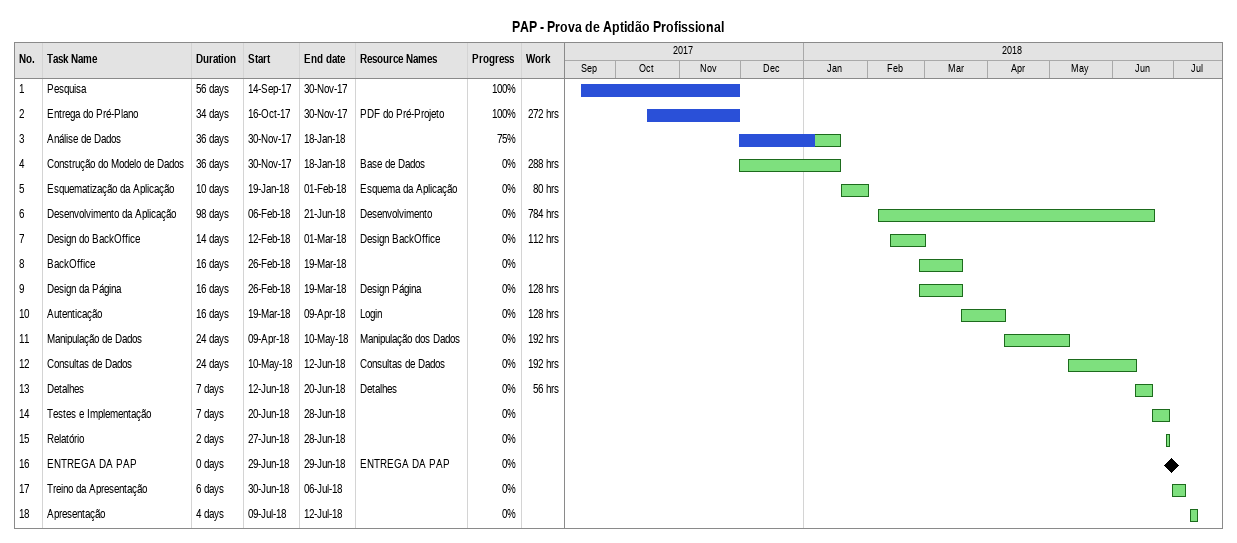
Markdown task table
PAP - Prova de Aptidão Profissional

| ID | Task | Duration | Start | Finish | Resources | % complete | Work (h) |
|---|---|---|---|---|---|---|---|
| 1 | Pesquisa | 56d | 2017-09-14 | 2017-11-30 |  | 100 |  |
| 2 | Entrega do Pré-Plano | 34d | 2017-10-16 | 2017-11-30 | PDF do Pré-Projeto | 100 | 272 |
| 3 | Análise de Dados | 36d | 2017-11-30 | 2018-01-18 |  | 75 |  |
| 4 | Construção do Modelo de Dados | 36d | 2017-11-30 | 2018-01-18 | Base de Dados | 0 | 288 |
| 5 | Esquematização da Aplicação | 10d | 2018-01-19 | 2018-02-01 | Esquema da Aplicação | 0 | 80 |
| 6 | Desenvolvimento da Aplicação | 98d | 2018-02-06 | 2018-06-21 | Desenvolvimento | 0 | 784 |
| 7 | Design do BackOffice | 14d | 2018-02-12 | 2018-03-01 | Design BackOffice | 0 | 112 |
| 8 | BackOffice | 16d | 2018-02-26 | 2018-03-19 |  | 0 |  |
| 9 | Design da Página | 16d | 2018-02-26 | 2018-03-19 | Design Página | 0 | 128 |
| 10 | Autenticação | 16d | 2018-03-19 | 2018-04-09 | Login | 0 | 128 |
| 11 | Manipulação de Dados | 24d | 2018-04-09 | 2018-05-10 | Manipulação dos Dados | 0 | 192 |
| 12 | Consultas de Dados | 24d | 2018-05-10 | 2018-06-12 | Consultas de Dados | 0 | 192 |
| 13 | Detalhes | 7d | 2018-06-12 | 2018-06-20 | Detalhes | 0 | 56 |
| 14 | Testes e Implementação | 7d | 2018-06-20 | 2018-06-28 |  | 0 |  |
| 15 | Relatório | 2d | 2018-06-27 | 2018-06-28 |  | 0 |  |
| 16 | ENTREGA DA PAP | 0d | 2018-06-29 | 2018-06-29 | ENTREGA DA PAP | 0 |  |
| 17 | Treino da Apresentação | 6d | 2018-06-30 | 2018-07-06 |  | 0 |  |
| 18 | Apresentação | 4d | 2018-07-09 | 2018-07-12 |  | 0 |  |
